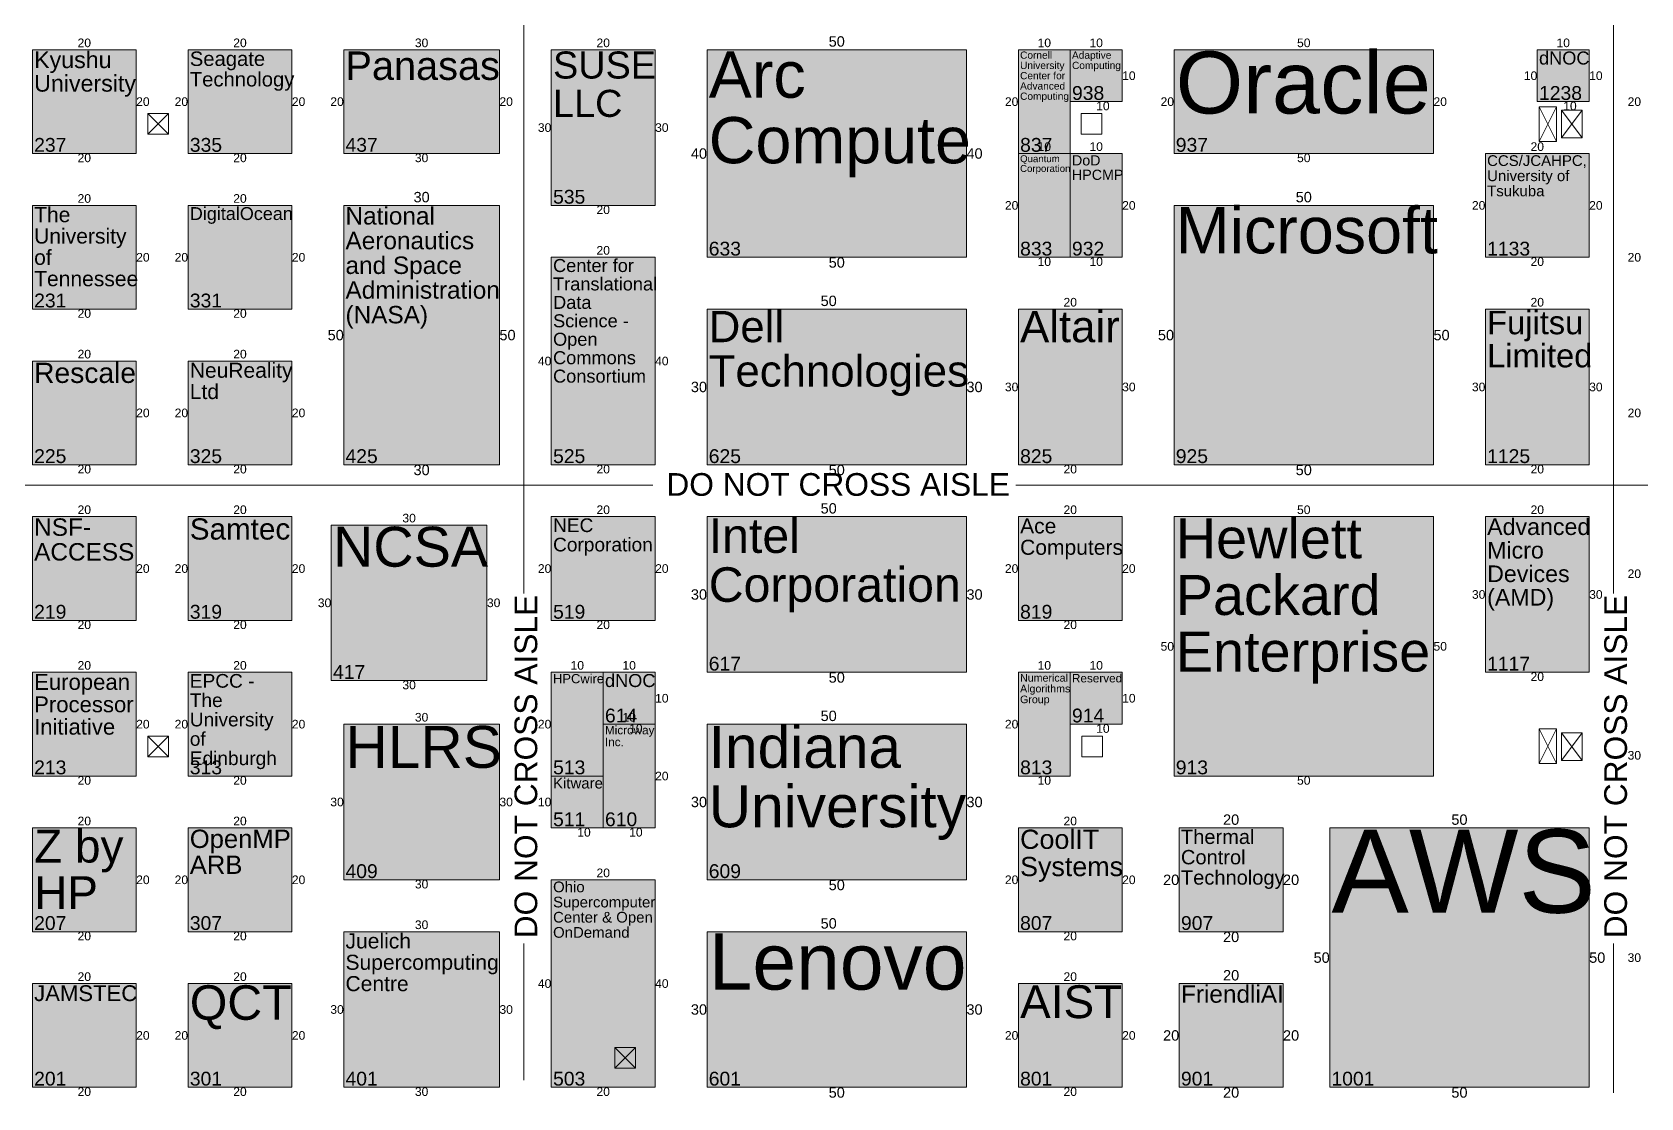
# Model space of a CAD drawing. Header units: inches. Extents: x 938 to 12482, y -17198 to -3672.
# Drawn here: x 3189 to 6909, y -15529 to -13064 of the extents above; entities that cross this region are included whole.
import ezdxf
from ezdxf.enums import TextEntityAlignment as Align

# ---------------------------------------------------------------- set-up
doc = ezdxf.new("R2010")
doc.units = ezdxf.units.IN
doc.header["$MEASUREMENT"] = 0
for name, color, linetype, true_color in [('Aisle do not cross', 7, 'Continuous', 0xffffff), ('BOOTH_DIMENSION', 7, 'Continuous', 0x000000), ('BOOTH_NUMBER', 7, 'Continuous', 0x000000), ('BOOTHLAYER', 7, 'Continuous', 0x000000), ('Columns', 7, 'Continuous', 0xffffff), ('COMPANY_NAME', 7, 'Continuous', 0x000000), ('HIGHLIGHT_SCHEME', 7, 'Continuous', 0x000000)]:
    doc.layers.add(name, color=color, linetype=linetype, true_color=true_color)
doc.styles.add('Arial', font='Arial.ttf')

msp = doc.modelspace()

# ---------------------------------------------------------------- hatches: boundary and pattern name
at = {"layer": 'HIGHLIGHT_SCHEME', "true_color": 0x48beb7, "transparency": 33554687}
for points in [[(3189.1, -13104.5), (3429.1, -13104.5), (3429.1, -13344.5), (3189.1, -13344.5)], [(3549.1, -13104.5), (3789.1, -13104.5), (3789.1, -13344.5), (3549.1, -13344.5)], [(3909.1, -13104.5), (4269.1, -13104.5), (4269.1, -13344.5), (3909.1, -13344.5)], [(4389.1, -13104.5), (4629.1, -13104.5), (4629.1, -13464.5), (4389.1, -13464.5)], [(4749.1, -13104.5), (5349.1, -13104.5), (5349.1, -13584.5), (4749.1, -13584.5)], [(5469.1, -13104.5), (5589.1, -13104.5), (5589.1, -13344.5), (5469.1, -13344.5)], [(5589.1, -13104.5), (5709.1, -13104.5), (5709.1, -13224.5), (5589.1, -13224.5)], [(5829.1, -13104.5), (6429.1, -13104.5), (6429.1, -13344.5), (5829.1, -13344.5)], [(5469.1, -13344.5), (5589.1, -13344.5), (5589.1, -13584.5), (5469.1, -13584.5)], [(5589.1, -13344.5), (5709.1, -13344.5), (5709.1, -13584.5), (5589.1, -13584.5)], [(6549.1, -13344.5), (6789.1, -13344.5), (6789.1, -13584.5), (6549.1, -13584.5)], [(3189.1, -13464.5), (3429.1, -13464.5), (3429.1, -13704.5), (3189.1, -13704.5)], [(3549.1, -13464.5), (3549.1, -13704.5), (3789.1, -13704.5), (3789.1, -13464.5)], [(3909.1, -13464.5), (4269.1, -13464.5), (4269.1, -14064.5), (3909.1, -14064.5)], [(5829.1, -13464.5), (6429.1, -13464.5), (6429.1, -14064.5), (5829.1, -14064.5)], [(4389.1, -13584.5), (4629.1, -13584.5), (4629.1, -14064.5), (4389.1, -14064.5)], [(4749.1, -13704.5), (5349.1, -13704.5), (5349.1, -14064.5), (4749.1, -14064.5)], [(5469.1, -13704.5), (5709.1, -13704.5), (5709.1, -14064.5), (5469.1, -14064.5)], [(6549.1, -13704.5), (6789.1, -13704.5), (6789.1, -14064.5), (6549.1, -14064.5)], [(3189.1, -13824.5), (3429.1, -13824.5), (3429.1, -14064.5), (3189.1, -14064.5)], [(3549.1, -13824.5), (3549.1, -14064.5), (3789.1, -14064.5), (3789.1, -13824.5)], [(3189.1, -14184.5), (3429.1, -14184.5), (3429.1, -14424.5), (3189.1, -14424.5)], [(3549.1, -14184.5), (3789.1, -14184.5), (3789.1, -14424.5), (3549.1, -14424.5)], [(3880.2, -14203.8), (4240.2, -14203.8), (4240.2, -14563.8), (3880.2, -14563.8)], [(4389.1, -14184.5), (4629.1, -14184.5), (4629.1, -14424.5), (4389.1, -14424.5)], [(4749.1, -14184.5), (5349.1, -14184.5), (5349.1, -14544.5), (4749.1, -14544.5)], [(5469.1, -14184.5), (5709.1, -14184.5), (5709.1, -14424.5), (5469.1, -14424.5)], [(5829.1, -14184.5), (6429.1, -14184.5), (6429.1, -14784.5), (5829.1, -14784.5)], [(6549.1, -14184.5), (6789.1, -14184.5), (6789.1, -14544.5), (6549.1, -14544.5)], [(3189.1, -14544.5), (3429.1, -14544.5), (3429.1, -14784.5), (3189.1, -14784.5)], [(3549.1, -14544.5), (3789.1, -14544.5), (3789.1, -14784.5), (3549.1, -14784.5)], [(4389.1, -14544.5), (4509.1, -14544.5), (4509.1, -14784.5), (4389.1, -14784.5)], [(5469.1, -14544.5), (5589.1, -14544.5), (5589.1, -14784.5), (5469.1, -14784.5)], [(5589.1, -14544.5), (5709.1, -14544.5), (5709.1, -14664.5), (5589.1, -14664.5)], [(3909.1, -14664.5), (4269.1, -14664.5), (4269.1, -15024.5), (3909.1, -15024.5)], [(4509.1, -14664.5), (4629.1, -14664.5), (4629.1, -14904.5), (4509.1, -14904.5)], [(4749.1, -14664.5), (5349.1, -14664.5), (5349.1, -15024.5), (4749.1, -15024.5)], [(4389.1, -14784.5), (4509.1, -14784.5), (4509.1, -14904.5), (4389.1, -14904.5)], [(3189.1, -14904.5), (3429.1, -14904.5), (3429.1, -15144.5), (3189.1, -15144.5)], [(3549.1, -14904.5), (3789.1, -14904.5), (3789.1, -15144.5), (3549.1, -15144.5)], [(5469.1, -14904.5), (5709.1, -14904.5), (5709.1, -15144.5), (5469.1, -15144.5)], [(5841.1, -14904.5), (5841.1, -15144.5), (6081.1, -15144.5), (6081.1, -14904.5)], [(6189.1, -14904.5), (6789.1, -14904.5), (6789.1, -15504.5), (6189.1, -15504.5)], [(4389.1, -15024.5), (4629.1, -15024.5), (4629.1, -15504.5), (4389.1, -15504.5)], [(3909.1, -15144.5), (4269.1, -15144.5), (4269.1, -15504.5), (3909.1, -15504.5)], [(4749.1, -15144.5), (5349.1, -15144.5), (5349.1, -15504.5), (4749.1, -15504.5)], [(3189.1, -15264.5), (3429.1, -15264.5), (3429.1, -15504.5), (3189.1, -15504.5)], [(3549.1, -15264.5), (3789.1, -15264.5), (3789.1, -15504.5), (3549.1, -15504.5)], [(5469.1, -15264.5), (5709.1, -15264.5), (5709.1, -15504.5), (5469.1, -15504.5)], [(5841.1, -15264.5), (5841.1, -15504.5), (6081.1, -15504.5), (6081.1, -15264.5)]]:
    msp.add_hatch(color=123, dxfattribs=at).paths.add_polyline_path(points, flags=0)
at = {"layer": 'HIGHLIGHT_SCHEME', "true_color": 0xf9c981, "transparency": 33554687}
for points in [[(6669.1, -13104.5), (6789.1, -13104.5), (6789.1, -13224.5), (6669.1, -13224.5)], [(4509.1, -14544.5), (4629.1, -14544.5), (4629.1, -14664.5), (4509.1, -14664.5)]]:
    msp.add_hatch(color=31, dxfattribs=at).paths.add_polyline_path(points, flags=0)

# ---------------------------------------------------------------- linework, layer by layer
at = {"layer": 'Aisle do not cross', "color": 1, "lineweight": 5, "transparency": 33554687}
for points in [[(6845.7, -14362.3), (6845.7, -11452)], [(4325.7, -14362.3), (4325.7, -11770.3)], [(4624, -14111.9), (2949.1, -14111.9)], [(5463.6, -14111.9), (7744.6, -14111.9)], [(4325.7, -15488.2), (4325.7, -15171.7)], [(6845.7, -15517.5), (6845.7, -15171.7)]]:
    msp.add_lwpolyline(points, dxfattribs=at).dxf.unprotected_set("ltscale", 0)
at = {"layer": 'BOOTHLAYER', "color": 7, "lineweight": 5}
for points in [[(3189.1, -13104.5), (3429.1, -13104.5), (3429.1, -13344.5), (3189.1, -13344.5)], [(3549.1, -13104.5), (3789.1, -13104.5), (3789.1, -13344.5), (3549.1, -13344.5)], [(3909.1, -13104.5), (4269.1, -13104.5), (4269.1, -13344.5), (3909.1, -13344.5)], [(4389.1, -13104.5), (4629.1, -13104.5), (4629.1, -13464.5), (4389.1, -13464.5)], [(4749.1, -13104.5), (5349.1, -13104.5), (5349.1, -13584.5), (4749.1, -13584.5)], [(5469.1, -13104.5), (5589.1, -13104.5), (5589.1, -13344.5), (5469.1, -13344.5)], [(5589.1, -13104.5), (5709.1, -13104.5), (5709.1, -13224.5), (5589.1, -13224.5)], [(5829.1, -13104.5), (6429.1, -13104.5), (6429.1, -13344.5), (5829.1, -13344.5)], [(6669.1, -13104.5), (6789.1, -13104.5), (6789.1, -13224.5), (6669.1, -13224.5)], [(5469.1, -13344.5), (5589.1, -13344.5), (5589.1, -13584.5), (5469.1, -13584.5)], [(5589.1, -13344.5), (5709.1, -13344.5), (5709.1, -13584.5), (5589.1, -13584.5)], [(6549.1, -13344.5), (6789.1, -13344.5), (6789.1, -13584.5), (6549.1, -13584.5)], [(3189.1, -13464.5), (3429.1, -13464.5), (3429.1, -13704.5), (3189.1, -13704.5)], [(3549.1, -13464.5), (3549.1, -13704.5), (3789.1, -13704.5), (3789.1, -13464.5)], [(3909.1, -13464.5), (4269.1, -13464.5), (4269.1, -14064.5), (3909.1, -14064.5)], [(5829.1, -13464.5), (6429.1, -13464.5), (6429.1, -14064.5), (5829.1, -14064.5)], [(4389.1, -13584.5), (4629.1, -13584.5), (4629.1, -14064.5), (4389.1, -14064.5)], [(4749.1, -13704.5), (5349.1, -13704.5), (5349.1, -14064.5), (4749.1, -14064.5)], [(5469.1, -13704.5), (5709.1, -13704.5), (5709.1, -14064.5), (5469.1, -14064.5)], [(6549.1, -13704.5), (6789.1, -13704.5), (6789.1, -14064.5), (6549.1, -14064.5)], [(3189.1, -13824.5), (3429.1, -13824.5), (3429.1, -14064.5), (3189.1, -14064.5)], [(3549.1, -13824.5), (3549.1, -14064.5), (3789.1, -14064.5), (3789.1, -13824.5)], [(3189.1, -14184.5), (3429.1, -14184.5), (3429.1, -14424.5), (3189.1, -14424.5)], [(3549.1, -14184.5), (3789.1, -14184.5), (3789.1, -14424.5), (3549.1, -14424.5)], [(3880.2, -14203.8), (4240.2, -14203.8), (4240.2, -14563.8), (3880.2, -14563.8)], [(4389.1, -14184.5), (4629.1, -14184.5), (4629.1, -14424.5), (4389.1, -14424.5)], [(4749.1, -14184.5), (5349.1, -14184.5), (5349.1, -14544.5), (4749.1, -14544.5)], [(5469.1, -14184.5), (5709.1, -14184.5), (5709.1, -14424.5), (5469.1, -14424.5)], [(5829.1, -14184.5), (6429.1, -14184.5), (6429.1, -14784.5), (5829.1, -14784.5)], [(6549.1, -14184.5), (6789.1, -14184.5), (6789.1, -14544.5), (6549.1, -14544.5)], [(3189.1, -14544.5), (3429.1, -14544.5), (3429.1, -14784.5), (3189.1, -14784.5)], [(3549.1, -14544.5), (3789.1, -14544.5), (3789.1, -14784.5), (3549.1, -14784.5)], [(4389.1, -14544.5), (4509.1, -14544.5), (4509.1, -14784.5), (4389.1, -14784.5)], [(4509.1, -14544.5), (4629.1, -14544.5), (4629.1, -14664.5), (4509.1, -14664.5)], [(5469.1, -14544.5), (5589.1, -14544.5), (5589.1, -14784.5), (5469.1, -14784.5)], [(5589.1, -14544.5), (5709.1, -14544.5), (5709.1, -14664.5), (5589.1, -14664.5)], [(3909.1, -14664.5), (4269.1, -14664.5), (4269.1, -15024.5), (3909.1, -15024.5)], [(4509.1, -14664.5), (4629.1, -14664.5), (4629.1, -14904.5), (4509.1, -14904.5)], [(4749.1, -14664.5), (5349.1, -14664.5), (5349.1, -15024.5), (4749.1, -15024.5)], [(4389.1, -14784.5), (4509.1, -14784.5), (4509.1, -14904.5), (4389.1, -14904.5)], [(3189.1, -14904.5), (3429.1, -14904.5), (3429.1, -15144.5), (3189.1, -15144.5)], [(3549.1, -14904.5), (3789.1, -14904.5), (3789.1, -15144.5), (3549.1, -15144.5)], [(5469.1, -14904.5), (5709.1, -14904.5), (5709.1, -15144.5), (5469.1, -15144.5)], [(5841.1, -14904.5), (5841.1, -15144.5), (6081.1, -15144.5), (6081.1, -14904.5)], [(6189.1, -14904.5), (6789.1, -14904.5), (6789.1, -15504.5), (6189.1, -15504.5)], [(4389.1, -15024.5), (4629.1, -15024.5), (4629.1, -15504.5), (4389.1, -15504.5)], [(3909.1, -15144.5), (4269.1, -15144.5), (4269.1, -15504.5), (3909.1, -15504.5)], [(4749.1, -15144.5), (5349.1, -15144.5), (5349.1, -15504.5), (4749.1, -15504.5)], [(3189.1, -15264.5), (3429.1, -15264.5), (3429.1, -15504.5), (3189.1, -15504.5)], [(3549.1, -15264.5), (3789.1, -15264.5), (3789.1, -15504.5), (3549.1, -15504.5)], [(5469.1, -15264.5), (5709.1, -15264.5), (5709.1, -15504.5), (5469.1, -15504.5)], [(5841.1, -15264.5), (5841.1, -15504.5), (6081.1, -15504.5), (6081.1, -15264.5)]]:
    msp.add_lwpolyline(points, close=True, dxfattribs=at)
at = {"layer": 'Columns', "color": 6, "lineweight": 5, "transparency": 33554687}
for points in [[(6673.8, -13236.4), (6673.8, -13316.4), (6713.8, -13316.4), (6713.8, -13236.4), (6673.8, -13236.4)], [(6673.8, -13236.4), (6713.8, -13316.4)], [(6673.8, -13316.4), (6713.8, -13236.4)], [(3456.1, -13252.1), (3456.1, -13300.1), (3504.1, -13300.1), (3504.1, -13252.1), (3456.1, -13252.1)], [(3456.1, -13252.1), (3504.1, -13300.1)], [(3456.1, -13300.1), (3504.1, -13252.1)], [(5614.2, -13252.1), (5614.2, -13300.1), (5662.2, -13300.1), (5662.2, -13252.1), (5614.2, -13252.1)], [(6724.8, -13244.4), (6772.8, -13308.4)], [(6724.8, -13244.4), (6724.8, -13308.4), (6772.8, -13308.4), (6772.8, -13244.4), (6724.8, -13244.4)], [(6724.8, -13308.4), (6772.8, -13244.4)], [(3456.1, -14692.1), (3456.1, -14740.1), (3504.1, -14740.1), (3504.1, -14692.1), (3456.1, -14692.1)], [(3456.1, -14692.1), (3504.1, -14740.1)], [(3456.1, -14740.1), (3504.1, -14692.1)], [(5663.8, -14692.3), (5663.8, -14740.3), (5615.8, -14740.3), (5615.8, -14692.3), (5663.8, -14692.3)], [(6673.8, -14675.4), (6673.8, -14755.4), (6713.8, -14755.4), (6713.8, -14675.4), (6673.8, -14675.4)], [(6673.8, -14675.4), (6713.8, -14755.4)], [(6673.8, -14755.4), (6713.8, -14675.4)], [(6724.8, -14684.4), (6724.8, -14748.4), (6772.8, -14748.4), (6772.8, -14684.4), (6724.8, -14684.4)], [(6724.8, -14684.4), (6772.8, -14748.4)], [(6724.8, -14748.4), (6772.8, -14684.4)], [(4536.1, -15412.1), (4536.1, -15460.1), (4584.1, -15460.1), (4584.1, -15412.1), (4536.1, -15412.1)], [(4536.1, -15412.1), (4584.1, -15460.1)], [(4536.1, -15460.1), (4584.1, -15412.1)]]:
    msp.add_lwpolyline(points, dxfattribs=at).dxf.unprotected_set("ltscale", 0)

# ---------------------------------------------------------------- texts
at = {"layer": 'Aisle do not cross', "color": 1, "style": 'Arial'}
for rotation, p in [(360, (5052.4, -14110)), (90, (4330.2, -14762.6)), (90, (6850.2, -14762.6))]:
    msp.add_text('DO NOT CROSS AISLE', height=52.5, rotation=rotation, dxfattribs=at).set_placement(p, align=Align.MIDDLE_CENTER)
at = {"layer": 'BOOTH_DIMENSION', "color": 8, "style": 'Arial'}
for s, height, p in [('20', 20, (3309.1, -13104.5)), ('20', 20, (3669.1, -13104.5)), ('30', 20, (4089.1, -13104.5)), ('20', 20, (4509.1, -13104.5)), ('50', 24, (5049.1, -13104.5)), ('10', 20, (5529.1, -13104.5)), ('10', 20, (5649.1, -13104.5)), ('50', 20, (6129.1, -13104.5)), ('10', 20, (6729.1, -13104.5)), ('10', 20, (5529.1, -13344.5)), ('10', 20, (5649.1, -13344.5)), ('20', 20, (6669.1, -13344.5)), ('20', 20, (3309.1, -13464.5)), ('20', 20, (3669.1, -13464.5)), ('30', 24, (4089.1, -13464.5)), ('50', 24, (6129.1, -13464.5)), ('20', 20, (4509.1, -13584.5)), ('20', 20, (5589.1, -13704.5)), ('20', 20, (6669.1, -13704.5)), ('20', 20, (3309.1, -13824.5)), ('20', 20, (3669.1, -13824.5)), ('20', 20, (3309.1, -14184.5)), ('20', 20, (3669.1, -14184.5)), ('20', 20, (4509.1, -14184.5)), ('20', 20, (5589.1, -14184.5)), ('50', 20, (6129.1, -14184.5)), ('20', 20, (6669.1, -14184.5)), ('30', 20, (4060.2, -14203.8)), ('20', 20, (3309.1, -14544.5)), ('20', 20, (3669.1, -14544.5)), ('10', 20, (4449.1, -14544.5)), ('10', 20, (4569.1, -14544.5)), ('10', 20, (5529.1, -14544.5)), ('10', 20, (5649.1, -14544.5)), ('30', 20, (4089.1, -14664.5)), ('10', 20, (4569.1, -14664.5)), ('20', 20, (3309.1, -14904.5)), ('20', 20, (3669.1, -14904.5)), ('20', 20, (5589.1, -14904.5)), ('20', 24, (5961.1, -14904.5)), ('50', 24, (6489.1, -14904.5)), ('20', 20, (4509.1, -15024.5)), ('30', 20, (4089.1, -15144.5)), ('20', 20, (3309.1, -15264.5)), ('20', 20, (3669.1, -15264.5)), ('20', 20, (5589.1, -15264.5)), ('20', 24, (5961.1, -15264.5))]:
    msp.add_text(s, height=height, dxfattribs=at).set_placement(p, align=Align.BOTTOM_CENTER)
for s, height, p in [('10', 20, (5709.1, -13164.5)), ('10', 20, (6789.1, -13164.5)), ('20', 20, (3429.1, -13224.5)), ('20', 20, (3789.1, -13224.5)), ('20', 20, (4269.1, -13224.5)), ('20', 20, (6429.1, -13224.5)), ('30', 20, (4629.1, -13284.5)), ('40', 24, (5349.1, -13344.5)), ('20', 20, (5709.1, -13464.5)), ('20', 20, (6789.1, -13464.5)), ('20', 20, (3429.1, -13584.5)), ('20', 20, (3789.1, -13584.5)), ('50', 24, (4269.1, -13764.5)), ('50', 24, (6429.1, -13764.5)), ('40', 20, (4629.1, -13824.5)), ('30', 24, (5349.1, -13884.5)), ('30', 20, (5709.1, -13884.5)), ('30', 20, (6789.1, -13884.5)), ('20', 20, (3429.1, -13944.5)), ('20', 20, (3789.1, -13944.5)), ('20', 20, (3429.1, -14304.5)), ('20', 20, (3789.1, -14304.5)), ('20', 20, (4629.1, -14304.5)), ('20', 20, (5709.1, -14304.5)), ('30', 24, (5349.1, -14364.5)), ('30', 20, (6789.1, -14364.5)), ('30', 20, (4240.2, -14383.8)), ('50', 20, (6429.1, -14484.5)), ('10', 20, (4629.1, -14604.5)), ('10', 20, (5709.1, -14604.5)), ('20', 20, (3429.1, -14664.5)), ('20', 20, (3789.1, -14664.5)), ('20', 20, (4629.1, -14784.5)), ('30', 20, (4269.1, -14844.5)), ('30', 24, (5349.1, -14844.5)), ('20', 20, (3429.1, -15024.5)), ('20', 20, (3789.1, -15024.5)), ('20', 20, (5709.1, -15024.5)), ('20', 24, (6081.1, -15024.5)), ('50', 24, (6789.1, -15204.5)), ('40', 20, (4629.1, -15264.5)), ('30', 20, (4269.1, -15324.5)), ('30', 24, (5349.1, -15324.5)), ('20', 20, (3429.1, -15384.5)), ('20', 20, (3789.1, -15384.5)), ('20', 20, (5709.1, -15384.5)), ('20', 24, (6081.1, -15384.5))]:
    msp.add_text(s, height=height, dxfattribs=at).set_placement(p, align=Align.MIDDLE_LEFT)
for s, height, p in [('10', 20, (6669.1, -13164.5)), ('20', 20, (3549.1, -13224.5)), ('20', 20, (3909.1, -13224.5)), ('20', 20, (5469.1, -13224.5)), ('20', 20, (5829.1, -13224.5)), ('20', 20, (6909.1, -13224.5)), ('30', 20, (4389.1, -13284.5)), ('40', 24, (4749.1, -13344.5)), ('20', 20, (5469.1, -13464.5)), ('20', 20, (6549.1, -13464.5)), ('20', 20, (3549.1, -13584.5)), ('20', 20, (6909.1, -13584.5)), ('50', 24, (3909.1, -13764.5)), ('50', 24, (5829.1, -13764.5)), ('40', 20, (4389.1, -13824.5)), ('30', 24, (4749.1, -13884.5)), ('30', 20, (5469.1, -13884.5)), ('30', 20, (6549.1, -13884.5)), ('20', 20, (3549.1, -13944.5)), ('20', 20, (6909.1, -13944.5)), ('20', 20, (3549.1, -14304.5)), ('20', 20, (4389.1, -14304.5)), ('20', 20, (5469.1, -14304.5)), ('20', 20, (6909.1, -14316.5)), ('30', 24, (4749.1, -14364.5)), ('30', 20, (6549.1, -14364.5)), ('30', 20, (3880.2, -14383.8)), ('50', 20, (5829.1, -14484.5)), ('20', 20, (3549.1, -14664.5)), ('20', 20, (4389.1, -14664.5)), ('20', 20, (5469.1, -14664.5)), ('30', 20, (6909.1, -14736.5)), ('30', 20, (3909.1, -14844.5)), ('10', 20, (4389.1, -14844.5)), ('30', 24, (4749.1, -14844.5)), ('20', 20, (3549.1, -15024.5)), ('20', 20, (5469.1, -15024.5)), ('20', 24, (5841.1, -15024.5)), ('50', 24, (6189.1, -15204.5)), ('30', 20, (6909.1, -15204.5)), ('40', 20, (4389.1, -15264.5)), ('30', 20, (3909.1, -15324.5)), ('30', 24, (4749.1, -15324.5)), ('20', 20, (3549.1, -15384.5)), ('20', 20, (5469.1, -15384.5)), ('20', 24, (5841.1, -15384.5))]:
    msp.add_text(s, height=height, dxfattribs=at).set_placement(p, align=Align.MIDDLE_RIGHT)
for p in [(5649.1, -13224.5), (6729.1, -13224.5), (4569.1, -14664.5), (5649.1, -14664.5), (4449.1, -14904.5), (4569.1, -14904.5)]:
    msp.add_text('10', height=20, dxfattribs=at).set_placement(p, align=Align.TOP_LEFT)
for s, height, p in [('20', 20, (3309.1, -13344.5)), ('20', 20, (3669.1, -13344.5)), ('30', 20, (4089.1, -13344.5)), ('50', 20, (6129.1, -13344.5)), ('20', 20, (4509.1, -13464.5)), ('50', 24, (5049.1, -13584.5)), ('10', 20, (5529.1, -13584.5)), ('10', 20, (5649.1, -13584.5)), ('20', 20, (6669.1, -13584.5)), ('20', 20, (3309.1, -13704.5)), ('20', 20, (3669.1, -13704.5)), ('20', 20, (3309.1, -14064.5)), ('20', 20, (3669.1, -14064.5)), ('30', 24, (4089.1, -14064.5)), ('20', 20, (4509.1, -14064.5)), ('50', 24, (5049.1, -14064.5)), ('20', 20, (5589.1, -14064.5)), ('50', 24, (6129.1, -14064.5)), ('20', 20, (6669.1, -14064.5)), ('20', 20, (3309.1, -14424.5)), ('20', 20, (3669.1, -14424.5)), ('20', 20, (4509.1, -14424.5)), ('20', 20, (5589.1, -14424.5)), ('50', 24, (5049.1, -14544.5)), ('20', 20, (6669.1, -14544.5)), ('30', 20, (4060.2, -14563.8)), ('20', 20, (3309.1, -14784.5)), ('20', 20, (3669.1, -14784.5)), ('10', 20, (5529.1, -14784.5)), ('50', 20, (6129.1, -14784.5)), ('30', 20, (4089.1, -15024.5)), ('50', 24, (5049.1, -15024.5)), ('20', 20, (3309.1, -15144.5)), ('20', 20, (3669.1, -15144.5)), ('20', 20, (5589.1, -15144.5)), ('20', 24, (5961.1, -15144.5)), ('20', 20, (3309.1, -15504.5)), ('20', 20, (3669.1, -15504.5)), ('30', 20, (4089.1, -15504.5)), ('20', 20, (4509.1, -15504.5)), ('50', 24, (5049.1, -15504.5)), ('20', 20, (5589.1, -15504.5)), ('20', 24, (5961.1, -15504.5)), ('50', 24, (6489.1, -15504.5))]:
    msp.add_text(s, height=height, dxfattribs=at).set_placement(p, align=Align.TOP_CENTER)
for p in [(5049.1, -13704.5), (5049.1, -14184.5), (5049.1, -14664.5), (5049.1, -15144.5)]:
    msp.add_text('50', height=24, dxfattribs=at).set_placement(p, align=Align.BOTTOM_RIGHT)
at = {"layer": 'BOOTH_NUMBER', "color": 18, "true_color": 0x000000, "style": 'Arial'}
for s, p in [('938', (5593.1, -13220.5)), ('1238', (6673.1, -13220.5)), ('237', (3193.1, -13340.5)), ('335', (3553.1, -13340.5)), ('437', (3913.1, -13340.5)), ('837', (5473.1, -13340.5)), ('937', (5833.1, -13340.5)), ('535', (4393.1, -13460.5)), ('633', (4753.1, -13580.5)), ('833', (5473.1, -13580.5)), ('932', (5593.1, -13580.5)), ('1133', (6553.1, -13580.5)), ('231', (3193.1, -13700.5)), ('331', (3553.1, -13700.5)), ('225', (3193.1, -14060.5)), ('325', (3553.1, -14060.5)), ('425', (3913.1, -14060.5)), ('525', (4393.1, -14060.5)), ('625', (4753.1, -14060.5)), ('825', (5473.1, -14060.5)), ('925', (5833.1, -14060.5)), ('1125', (6553.1, -14060.5)), ('219', (3193.1, -14420.5)), ('319', (3553.1, -14420.5)), ('519', (4393.1, -14420.5)), ('819', (5473.1, -14420.5)), ('417', (3884.2, -14559.8)), ('617', (4753.1, -14540.5)), ('1117', (6553.1, -14540.5)), ('614', (4513.1, -14660.5)), ('914', (5593.1, -14660.5)), ('213', (3193.1, -14780.5)), ('313', (3553.1, -14780.5)), ('513', (4393.1, -14780.5)), ('813', (5473.1, -14780.5)), ('913', (5833.1, -14780.5)), ('511', (4393.1, -14900.5)), ('610', (4513.1, -14900.5)), ('409', (3913.1, -15020.5)), ('609', (4753.1, -15020.5)), ('207', (3193.1, -15140.5)), ('307', (3553.1, -15140.5)), ('807', (5473.1, -15140.5)), ('907', (5845.1, -15140.5)), ('201', (3193.1, -15500.5)), ('301', (3553.1, -15500.5)), ('401', (3913.1, -15500.5)), ('503', (4393.1, -15500.5)), ('601', (4753.1, -15500.5)), ('801', (5473.1, -15500.5)), ('901', (5845.1, -15500.5)), ('1001', (6193.1, -15500.5))]:
    msp.add_text(s, height=32, dxfattribs=at).set_placement(p)
at = {"layer": 'COMPANY_NAME', "color": 18, "true_color": 0x000000, "attachment_point": 1, "line_spacing_factor": 0.85, "style": 'Arial'}
for s, insert, char_height, width in [('Kyushu University', (3193.1, -13108.5), 38.41, 236), ('Seagate Technology', (3553.1, -13108.5), 33.471, 236), ('Panasas', (3913.1, -13108.5), 65.69, 356), ('SUSE LLC', (4393.1, -13108.5), 62.57, 236), ('Arc Compute', (4753.1, -13108.5), 107.008, 596), ('Cornell University Center for Advanced Computing', (5473.1, -13108.5), 16.758, 116), ('Adaptive Computing', (5593.1, -13108.5), 16.758, 116), ('Oracle', (5833.1, -13108.5), 143.4, 596), ('dNOC', (6673.1, -13108.5), 30.09, 116), ('Quantum Corporation', (5473.1, -13348.5), 15.96, 116), ('DoD HPCMP', (5593.1, -13348.5), 23.58, 116), ('CCS/JCAHPC, University of Tsukuba', (6553.1, -13348.5), 24.759, 236), ('National Aeronautics and Space Administration (NASA)', (3913.1, -13468.5), 40.33, 356), ('Microsoft', (5833.1, -13468.5), 107.01, 596), ('The University of Tennessee', (3193.1, -13468.5), 34.839, 236), ('DigitalOcean', (3553.1, -13468.5), 29.795, 236), ('Center for Translational Data Science - Open Commons Consortium', (4393.1, -13588.5), 30.095, 236), ('Dell Technologies', (4753.1, -13708.5), 72.427, 596), ('Altair', (5473.1, -13708.5), 72.43, 236), ('Fujitsu Limited', (6553.1, -13708.5), 54.046, 236), ('Rescale', (3193.1, -13828.5), 46.69, 236), ('NeuReality Ltd', (3553.1, -13828.5), 34.752, 236), ('NSF- ACCESS', (3193.1, -14188.5), 40.33, 236), ('Samtec', (3553.1, -14188.5), 49.02, 236), ('NCSA', (3884.2, -14207.8), 92.44, 356), ('NEC Corporation', (4393.1, -14188.5), 31.6, 236), ('Intel Corporation', (4753.1, -14188.5), 79.851, 596), ('Ace Computers', (5473.1, -14188.5), 34.839, 236), ('Hewlett Packard Enterprise', (5833.1, -14188.5), 92.437, 596), ('Advanced Micro Devices (AMD)', (6553.1, -14188.5), 38.41, 236), ('European Processor Initiative', (3193.1, -14548.5), 36.581, 236), ('EPCC - The University of Edinburgh', (3553.1, -14548.5), 31.6, 236), ('HPCwire', (4393.1, -14548.5), 21.39, 116), ('dNOC', (4513.1, -14548.5), 30.09, 116), ('Numerical Algorithms Group', (5473.1, -14548.5), 17.596, 116), ('Reserved', (5593.1, -14548.5), 19.4, 116), ('HLRS', (3913.1, -14668.5), 97.06, 356), ('Microway Inc.', (4513.1, -14668.5), 19.399, 116), ('Indiana University', (4753.1, -14668.5), 97.059, 596), ('Kitware', (4393.1, -14788.5), 24.76, 116), ('Z by HP', (3193.1, -14908.5), 76.05, 236), ('OpenMP ARB', (3553.1, -14908.5), 42.35, 236), ('CoolIT Systems', (5473.1, -14908.5), 44.464, 236), ('Thermal Control Technology', (5845.1, -14908.5), 33.18, 236), ('AWS', (6193.1, -14908.5), 192.17, 596), ('Ohio Supercomputer Center & Open OnDemand', (4393.1, -15028.5), 24.759, 236), ('Juelich Supercomputing Centre', (3913.1, -15148.5), 34.839, 356), ('Lenovo', (4753.1, -15148.5), 130.07, 596), ('JAMSTEC', (3193.1, -15268.5), 36.58, 236), ('QCT', (3553.1, -15268.5), 79.85, 236), ('AIST', (5473.1, -15268.5), 76.05, 236), ('FriendliAI', (5845.1, -15268.5), 40.33, 236)]:
    msp.add_mtext(s, dxfattribs=dict(at, insert=insert, char_height=char_height, width=width))

doc.saveas('drawing.dxf')
